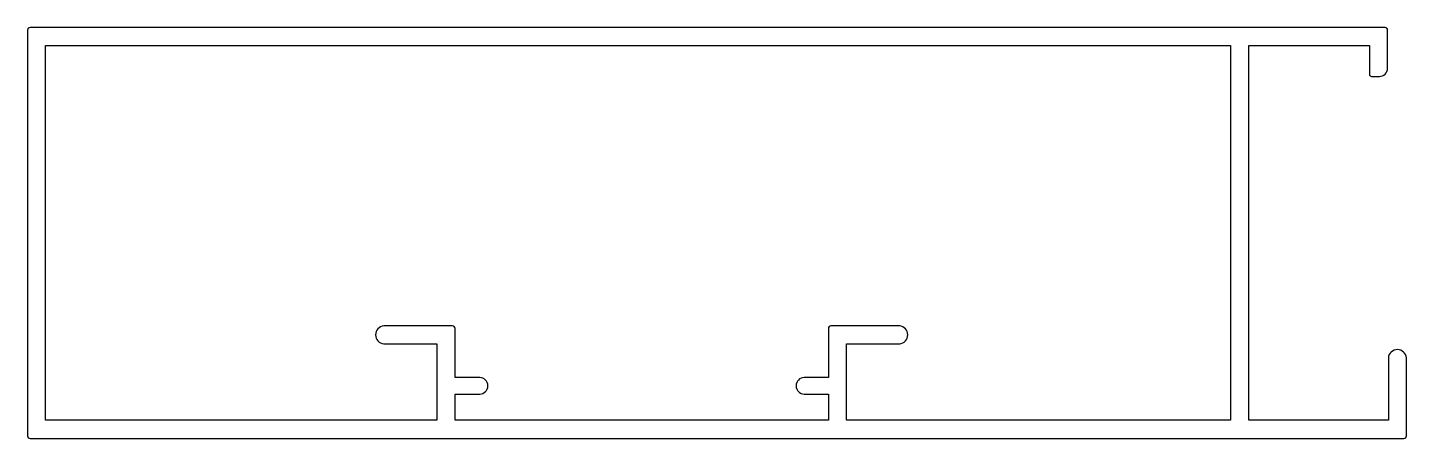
# Model space of a CAD drawing. Extents: x 1148 to 1316, y 1777 to 1827.
import ezdxf

# ---------------------------------------------------------------- set-up
doc = ezdxf.new("R2010")
doc.units = 0
doc.layers.add('0_OLCU', color=12, linetype='CONTINUOUS')

msp = doc.modelspace()

# ---------------------------------------------------------------- linework, layer by layer
at = {"layer": '0_OLCU', "color": 0}
for p, q in [((1147.82, 1826.84), (1147.82, 1777.44)), ((1313.08, 1827.14), (1148.12, 1827.14)), ((1313.38, 1822.19), (1313.38, 1826.84)), ((1150.02, 1779.34), (1150.02, 1824.94)), ((1150.02, 1824.94), (1294.28, 1824.94)), ((1294.28, 1824.94), (1294.28, 1779.34)), ((1296.48, 1779.34), (1296.48, 1824.94)), ((1296.48, 1824.94), (1311.18, 1824.94)), ((1311.18, 1824.94), (1311.18, 1821.44)), ((1311.43, 1821.19), (1312.38, 1821.19)), ((1199.56, 1790.84), (1191.18, 1790.84)), ((1199.86, 1784.54), (1199.86, 1790.54)), ((1245.31, 1790.54), (1245.31, 1784.54)), ((1253.99, 1790.84), (1245.61, 1790.84)), ((1191.18, 1788.64), (1197.66, 1788.64)), ((1197.66, 1788.64), (1197.66, 1779.34)), ((1247.51, 1779.34), (1247.51, 1788.64)), ((1247.51, 1788.64), (1253.99, 1788.64)), ((1313.48, 1786.93), (1313.48, 1779.34)), ((1315.68, 1777.44), (1315.68, 1786.93)), ((1202.86, 1784.54), (1199.86, 1784.54)), ((1245.31, 1784.54), (1242.37, 1784.54)), ((1199.86, 1779.34), (1199.86, 1782.54)), ((1199.86, 1782.54), (1202.86, 1782.54)), ((1242.37, 1782.54), (1245.31, 1782.54)), ((1245.31, 1782.54), (1245.31, 1779.34)), ((1197.66, 1779.34), (1150.02, 1779.34)), ((1245.31, 1779.34), (1199.86, 1779.34)), ((1294.28, 1779.34), (1247.51, 1779.34)), ((1313.48, 1779.34), (1296.48, 1779.34)), ((1148.12, 1777.14), (1315.38, 1777.14))]:
    msp.add_line(p, q, dxfattribs=at)
for centre, radius, start, end in [((1148.12, 1826.84), 0.3, 90, 180), ((1313.08, 1826.84), 0.3, 0, 90), ((1311.43, 1821.44), 0.25, 180, 270), ((1312.38, 1822.19), 1, 270, 0), ((1191.28, 1789.74), 1.1, 95.4526, 264.5474), ((1199.56, 1790.54), 0.3, 0, 90), ((1245.61, 1790.54), 0.3, 90, 180), ((1253.88, 1789.74), 1.1, 275.4526, 84.5474), ((1314.58, 1786.83), 1.11, 5.4526, 174.5474), ((1202.86, 1783.54), 1, 270, 90), ((1242.37, 1783.54), 1, 90, 270), ((1148.12, 1777.44), 0.3, 180, 270), ((1315.38, 1777.44), 0.3, 270, 360)]:
    msp.add_arc(centre, radius, start, end, dxfattribs=at)

doc.saveas('drawing.dxf')
